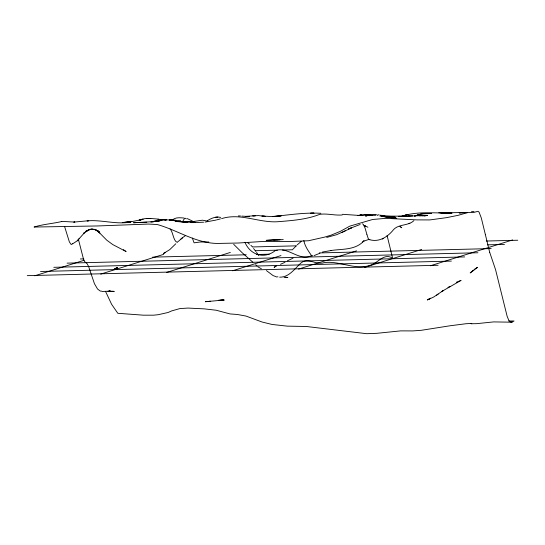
<?xml version="1.0" encoding="UTF-8"?>
<svg xmlns="http://www.w3.org/2000/svg" width="545" height="545" viewBox="0 0 545 545"><rect width="100%" height="100%" fill="white"/><g stroke="black" fill="none" stroke-linecap="round" stroke-linejoin="round"><path stroke-width="0.82" d="M182.834 221.774C182.991 220.514 184.987 216.767 186.322 218.858M72.369 243.622L71.695 244.439L71.068 244.412L69.379 241.946L64.61 226.597M377.188 215.513L377.971 214.764L379.34 215.023M312.837 255.523L311.849 256.123C308.695 251.368 304.866 246.463 303.831 240.543M295.976 246.115L292.958 249.167M96.99 230.344L99.292 231.584C95.981 229.772 91.887 228.28 88.222 229.983L92.234 229.036L89.884 229.384L85.776 231.618L87.813 230.276L89.55 229.425L83.589 233.369L84.891 232.272L77.254 240.815L72.594 243.86M79.168 238.615L77.254 240.815M175.797 243.785L169.686 249.685L163.48 253.473L165.292 252.642M301.269 241.415L297.189 244.862M178.27 241.449L182.555 237.695L180.381 239.521M474.668 269.203L475.567 268.44M476.167 268.099L477.597 267.316L470.171 272.936L473.455 270.286M362.473 242.028L364.012 240.788C355.442 250.332 342.24 248.813 330.733 250.543L331.237 250.496L322.381 252.056M471.806 271.621L473.891 270.041M430.618 298.176L427.321 299.968L433.663 297.039L443.432 290.458L441.559 291.677M172.424 219.921C175.619 217.073 180.17 217.728 184.067 218.041M182.418 237.804L185.593 235.508M369.728 239.732C379.313 242.464 387.965 236.748 393.633 229.52C398.994 223.859 408.225 226.046 413.914 220.671M436.579 295.213L438.18 294.102M207.379 220.725C211.249 218.17 216.086 216.263 220.745 217.407M456.294 282.296L461.077 280.382L442.819 290.86M276.438 265.912L274.094 267.302L275.981 266.273M400.779 216.61C415.951 211.092 432.846 213.231 448.699 212.945L438.827 212.775M363.345 241.326L368.311 239.602M448.685 287.174L448.01 287.562L450.027 286.411M287.392 260.803L293.033 258.173M341.756 232.538L351.573 227.837L348.528 228.927L360.143 224.486M428.704 299.253L430.278 298.435L429.739 298.708M345.203 230.842L336.64 234.697L326.721 237.416M284.987 262.295L280.45 264.325M319.935 253.221L314.165 255.564M409.002 223.648L409.847 223.259M382.236 239.037L383.557 238.438M116.112 268.31L117.352 267.82L116.105 268.229M471.084 323.771L476.78 323.648L493.572 321.911L511.946 322.197L514.071 320.985L508.839 321.019M153.022 221.611L159.079 219.553L164.229 219.894M34.791 275.777L83.971 260.326M100.723 274.108L163.616 254.352M166.661 272.439L230.358 252.43M232.592 270.77L280.968 255.571M298.531 269.101L356.58 250.864M364.462 267.438L421.707 249.447M430.4 265.769L512.634 239.929M311.549 255.673C299.028 261.736 287.753 245.89 275.177 250.7C263.971 259.515 250.196 254.869 244.957 242.287M115.479 268.447L117.502 267.874L114.566 268.596L116.528 268.31M367.044 215.718L365.62 216.113L368.461 215.255L375.846 215.207M220.384 218.913L216.508 219.935M101.738 291.173L100.26 291.057L97.548 289.02L94.469 283.761L88.644 266.621L87.214 263.814L84.543 261.511L83.399 258.746L78.562 239.929M215.847 220.105L205.002 222.101M358.051 215.602L364.394 214.805L376.527 214.662M221.57 218.647C240.658 212.482 259.44 223.348 278.836 221.645C292.651 220.507 306.767 219.485 319.758 214.335C327.252 213.238 334.657 215.643 342.226 214.962M424.507 215.936L427.491 215.411L407.347 216.113M162.369 220.248L159.317 220.848L161.708 220.384M407.858 214.492L405.167 214.968M342.492 214.301L359.182 215.439L357.806 215.418L361.744 215.18L358.78 215.493L366.036 214.9L372.473 215.452M158.425 220.936L159.862 220.711L151.578 221.754L133.505 222.748L146.796 222.244M192.603 221.617L202.433 220.2L207.645 221.079M122.346 222.626L133.048 221.365L143.103 219.288L139.07 220.323L142.259 219.226L140.045 220.003C145.971 217.312 152.702 218.852 158.949 219.104M122.298 222.633L129.894 221.822M210.37 301.201L205.342 301.726L223.852 300.022L218.538 300.247M215.309 217.278L217.823 217.026M165.237 219.758L172.2 220.153L176.825 221.427M471.445 211.698L473.946 211.474M192.099 221.638L186.662 221.91M462.208 212.7L466.295 212.387L461.125 212.714M108.687 291.268L110.158 291.159L102.256 291.452M283.243 239.616L266.164 240.359L274.142 239.752M459.237 212.822L467.671 212.639M252.635 215.854L255.469 215.725L245.809 216.351L249.555 216.672L241.83 216.079M471.779 323.451L466.05 323.723L449.863 325.801L421.394 330.29L412.851 330.917L400.732 330.876L376.711 333.329L366.696 333.697L306.297 326.482L287.276 326.142L272.078 324.459L261.995 321.993L245.999 316.066L237.341 314.479L230.058 313.934L216.167 310.234L204.191 308.858L187.95 308.068L179.823 308.599L171.641 310.916L168.105 312.483L158.179 314.717L153.554 315.18L143.369 315.18L117.815 313.293L111.596 304.28L105.716 291.773M459.537 212.816L464.98 212.475L442.765 212.87M459.312 212.836L460.784 212.748M253.384 215.827L258.439 215.582L265.115 216.331L262.635 216.127M203.612 222.203L192.828 222.639M412.654 215.909L402.408 216.297L406.992 216.093M284.115 277.548L287.855 277.596L285.635 277.132M122.448 222.421L130.957 221.999C116.208 224.833 101.745 219.533 87.125 220.875L88.719 220.732L73.813 222.101L74.815 222.074L61.973 221.406M150.836 222.074L153.261 221.972M408.171 216.079L409.813 216.018M369.817 239.671L369.197 239.643M278.972 216.501L275.729 216.597M155.216 221.542L158.295 221.461M445.497 213.347L452.023 213.17L441.375 213.368M419.507 215.84L425.373 215.677L422.3 215.766M107.951 291.323L110.703 291.241L109.089 291.146M252.355 246.953L296.582 245.836M486.276 241.033L517.75 240.236M255.237 250.714L277.357 250.155M282.46 250.026L292.665 249.767M487.462 244.841L504.479 244.412M80.347 258.977L83.746 258.889M152.648 257.145L246.217 254.781M256.429 254.522L269.189 254.195M319.377 252.928L491.202 248.581M67.069 263.146L477.931 252.751M53.798 267.316L464.653 256.92M40.521 271.485L451.383 261.089M27.25 275.654L438.105 265.265M379.865 216.072L405.112 216.188M219.819 300.152L222.387 300.097M273.249 239.827L280.014 239.691L273.958 239.752L278.134 239.725M221.883 300.104L224.356 300.084M150.781 218.484L147.075 218.491M238.322 215.936L240.461 215.943M401.672 216.263L404.887 216.27L398.531 216.249M382.018 216.61L384.532 216.617L382.045 216.583M440.782 213.047L449.175 213.245M175.408 221.386L186.104 222.115M387.481 216.767L395.03 216.951L382.018 216.413M320.869 213.293C304.594 212.38 288.469 214.975 272.343 216.624L281.2 215.888L271.335 216.515L261.804 216.058M175.715 220.221L169.693 220.037L180.681 220.718M111.895 291.33L114.246 291.391L109 291.146M195.362 222.251L176.832 221.597M383.666 216.086L390.629 216.385M181.505 221.72L187.378 221.985L179.659 221.563M381.909 216.419L387.229 216.692L381.718 216.31M164.876 219.805L166.484 219.887M170.074 220.016L172.2 220.153L169.972 220.016M369.381 215.105L366.036 214.9M208.769 241.987L200.151 242L194.088 242.832L192.344 238.063M511.946 322.197L510.066 321.788L508.989 320.794L507.129 316.284L495.569 269.68L489.683 252.281M160.85 219.553L165.448 219.894M190.403 222.517L192.085 222.653M391.14 217.721L396.726 218.232M161.933 219.553L165.666 219.901M169.488 220.282L171.123 220.446L169.549 220.282M381.711 216.406L395.69 217.911L381.309 216.004L383.884 216.426M92.466 229.145L93.842 229.295M164.079 219.628L166.436 219.894M169.631 220.255L171.321 220.459M387.386 216.958L381.2 215.984M382.924 216.31L381.561 216.099L384.845 216.685M388.456 217.326L393.531 218.123M380.764 215.18L386.16 216.474M279.653 277.153C288.911 277.48 294.818 268.644 300.963 262.969C307.973 257.145 316.318 265.442 324.152 262.629C340.346 260.381 356.416 271.478 372.242 264.502C378.898 261.709 384.709 252.785 392.638 258.282L387.079 235.508M276.86 277.024L273.072 275.572L266.396 270.565M380.492 215.241L381.391 215.575M61.694 221.529C52.845 223.634 43.041 224.233 34.09 227.04L97.528 225.957L148.519 224.063L157.307 224.533C178.76 230.535 197.46 244.596 220.984 243.377L238.335 243.016L263.944 241.401L288.298 241.592L308.49 240.747L324.745 237.075L331.128 235.14L340.257 231.387L349.842 226.121L372.623 219.492L385.812 218.334L416.945 219.887L429.801 219.928L446.484 217.666L458.188 215.316L467.76 212.55L473.08 212.611L478.04 211.303L479.103 212.182L481.324 218.041L485.282 234.241M94.299 229.282L96.158 229.935L95.498 229.711L99.892 233.028L98.189 231.502L106.745 240.154L112.788 244.596L126.106 251.552L123.408 249.685M367.895 227.224L364.884 225.766M277.494 276.717L277.97 276.928M187.214 218.572L192.378 221.011M261.389 268.76L257.908 266.839M369.19 239.637L368.229 238.553L366.887 234.37M362.445 223.818L362.813 224.029M364.169 225.548L365.606 226.325L364.38 225.63M399.853 226.373L401.747 227.756L400.323 226.659M247.941 242.975L249.535 244.16M233.662 244.289L242.041 252.621L252.9 262.254M255.632 264.693L256.995 266.001M250.891 245.298L252.124 246.551M253.534 248.534L255.905 251.402M363.236 224.288L365.041 227.967L366.84 234.221M256.552 252.396L258.677 255.523M170.074 228.873C173.228 232.081 173.303 241.265 177.268 242.368A15.349 3.052 88.6 0 0 177.718 241.762M485.309 234.343L489.683 252.274M86.103 231.182L85.517 231.659L86.73 230.746L86.103 231.182M417.422 215.016L414.541 216.161L420.876 213.987L431.592 213.477L423.302 213.64L417.422 215.016M360.334 215.159L359.393 215.302L361.873 214.955L360.334 215.159M313.062 213.197L310.568 213.211L314.029 213.204L313.062 213.197M388.762 217.169L382.27 216.351L388.762 217.169"/></g></svg>
